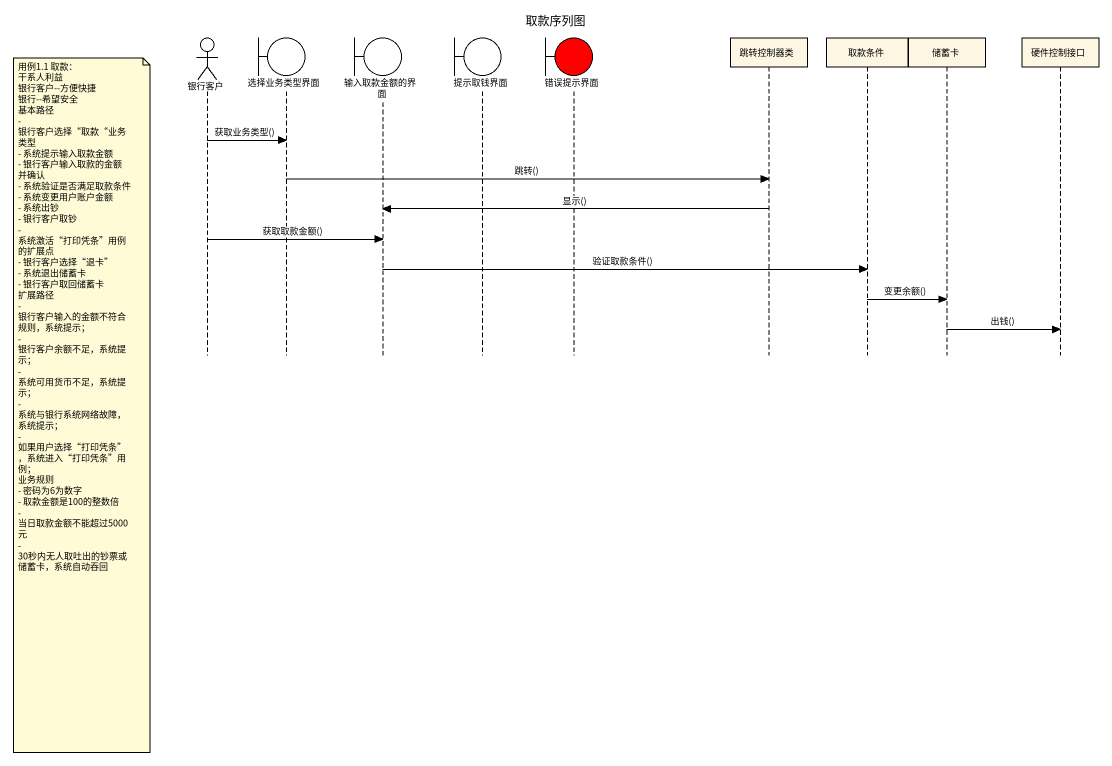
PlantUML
@startuml
title 取款序列图
hide footbox
actor 银行客户
boundary 选择业务类型界面
boundary 输入取款金额的界面
boundary 提示取钱界面
boundary 错误提示界面 #FF0000
participant 跳转控制器类
participant 取款条件
participant 储蓄卡
participant 硬件控制接口

银行客户 -> 选择业务类型界面 : 获取业务类型()
选择业务类型界面 -> 跳转控制器类 : 跳转()
跳转控制器类 -> 输入取款金额的界面 : 显示()
银行客户 -> 输入取款金额的界面 : 获取取款金额()
输入取款金额的界面 -> 取款条件 : 验证取款条件()
取款条件 -> 储蓄卡 : 变更余额()
储蓄卡 -> 硬件控制接口 : 出钱()
note left of 银行客户
  用例1.1 取款：
  干系人利益
  银行客户--方便快捷
  银行--希望安全
  基本路径
  - 银行客户选择“取款“业务类型
  - 系统提示输入取款金额
  - 银行客户输入取款的金额 并确认
  - 系统验证是否满足取款条件
  - 系统变更用户账户金额
  - 系统出钞
  - 银行客户取钞
  - 系统激活“打印凭条”用例的扩展点
  - 银行客户选择“退卡”
  - 系统退出储蓄卡
  - 银行客户取回储蓄卡
  扩展路径
  - 银行客户输入的金额不符合规则，系统提示；
  - 银行客户余额不足，系统提示；
  - 系统可用货币不足，系统提示；
  - 系统与银行系统网络故障，系统提示；
  - 如果用户选择“打印凭条”，系统进入“打印凭条”用例；
  业务规则
  - 密码为6为数字
  - 取款金额是100的整数倍
  - 当日取款金额不能超过5000元
  - 30秒内无人取吐出的钞票或储蓄卡，系统自动吞回
end note
@enduml
